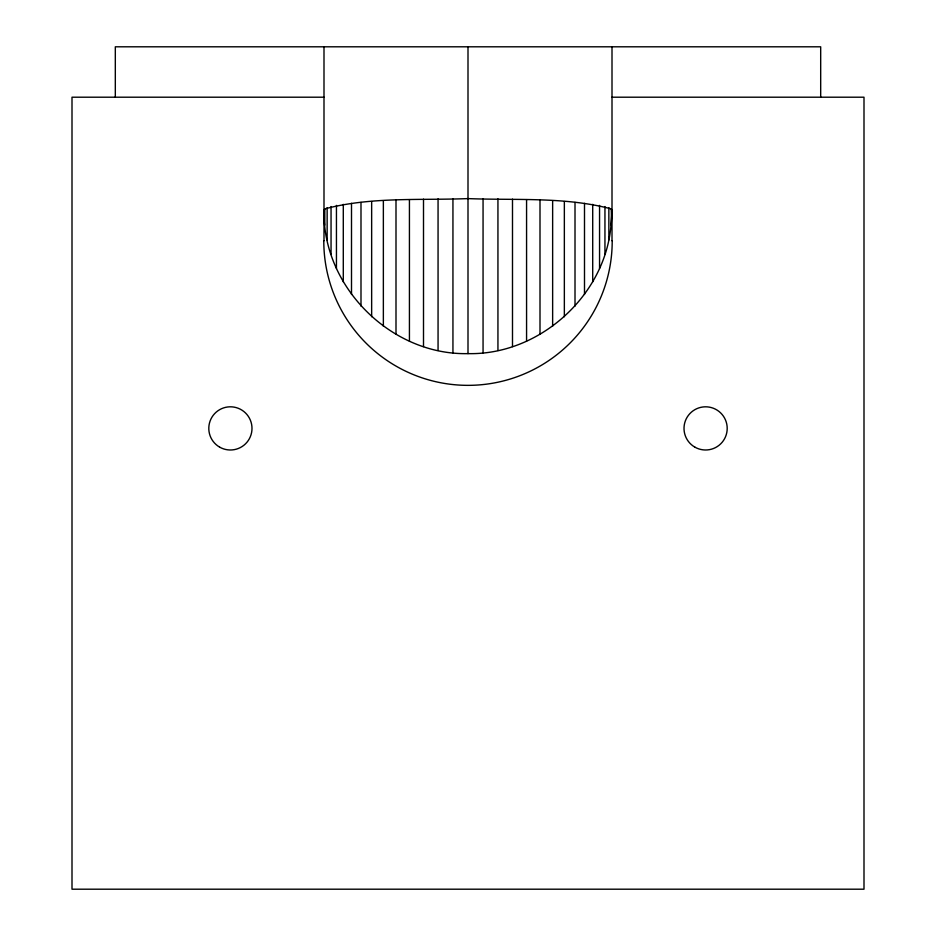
<?xml version="1.0" encoding="UTF-8"?>
<svg xmlns="http://www.w3.org/2000/svg" width="936" height="936" viewBox="0 0 936 936"><rect width="100%" height="100%" fill="white"/><g stroke="black" fill="none" stroke-linecap="round" stroke-linejoin="round"><path stroke-width="1.4" d="M611.208 225.085L612.004 210.085L611.208 208.88C564.911 196.607 515.572 200.491 468 198.596C420.428 200.491 371.089 196.607 324.792 208.88L323.996 210.085C322.276 286.966 391.213 355.387 468 353.621C544.729 355.411 615.397 286.229 611.208 208.88M323.996 97.204L72.002 97.204L72.002 889.2L863.998 889.2L863.998 97.204L612.004 97.204M820.685 97.204L820.685 46.8L115.315 46.8L115.315 97.204M612.004 46.8L612.004 240.739M608.856 207.687L608.856 239.92M604.948 206.528L604.948 254.44M599.555 205.405L599.555 268.468M592.71 204.34L592.71 281.853M584.497 203.334L584.497 294.454M575.008 202.398L575.008 306.13M564.35 201.544L564.35 316.754M552.638 200.784L552.638 326.208M540.002 200.14L540.002 334.386M526.57 199.59L526.57 341.207M512.495 199.157L512.495 346.601M497.94 198.841L497.94 350.485M483.058 198.654L483.058 352.837M468 46.8L468 353.621M452.942 198.654L452.942 352.837M438.06 198.841L438.06 350.485M423.505 199.157L423.505 346.601M409.43 199.59L409.43 341.207M395.998 200.14L395.998 334.386M383.362 200.784L383.362 326.208M371.65 201.544L371.65 316.754M360.992 202.398L360.992 306.13M351.503 203.334L351.503 294.454M343.29 204.34L343.29 281.853M336.445 205.405L336.445 268.468M331.051 206.528L331.051 254.44M327.144 207.687L327.144 239.92M324.792 208.88L324.792 225.085M323.996 46.8L323.996 240.739M612.202 240.739A144.202 144.202 0 0 1 468 385.351A144.202 144.202 0 0 1 323.797 240.739M219.597 447.104A21.598 21.598 0 0 0 251.995 428.395A21.598 21.598 0 0 0 219.597 409.699A21.598 21.598 0 0 0 219.597 447.104M694.804 447.104A21.598 21.598 0 0 0 727.202 428.395A21.598 21.598 0 0 0 694.804 409.699A21.598 21.598 0 0 0 694.804 447.104"/></g></svg>
